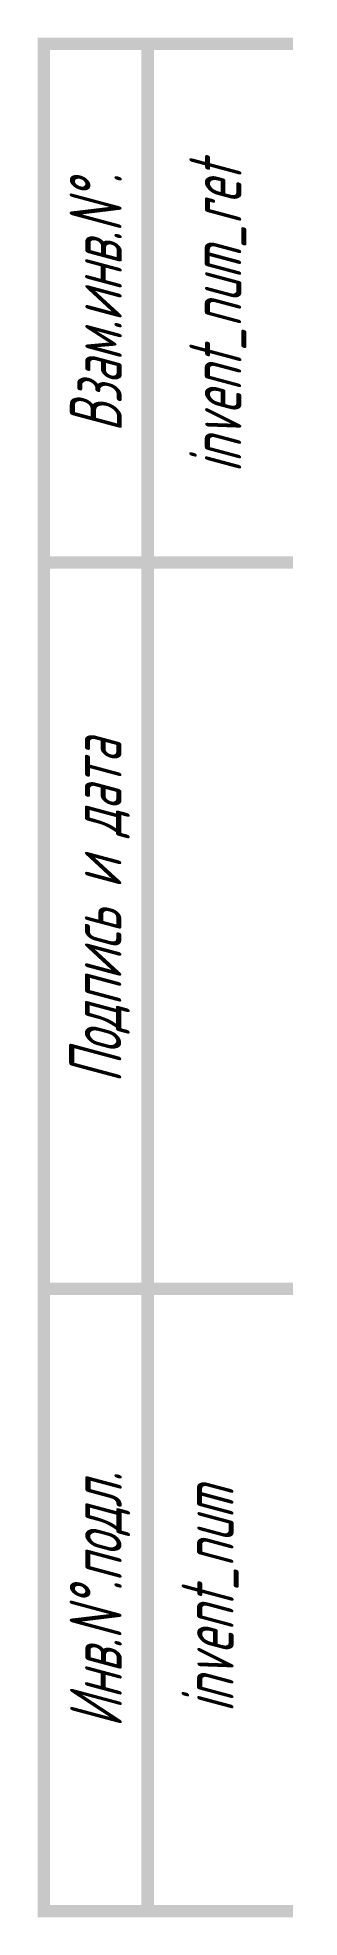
# Model space of a CAD drawing. Extents: x -12.3 to 0.3, y -0.3 to 90.3.
import ezdxf
from ezdxf.enums import TextEntityAlignment as Align

# ---------------------------------------------------------------- set-up
doc = ezdxf.new("R2010")
doc.units = 0
doc.layers.add('Зарамочное оформление', color=7, linetype='Continuous')
doc.styles.add('SPDS', font='SPDS.shx', dxfattribs={"width": 0.8, "oblique": 15, "height": 2.5})

msp = doc.modelspace()

# ---------------------------------------------------------------- wipeouts: each hides what was drawn before it
at = {"color": 0}
msp.add_wipeout([(0, 90), (-12, 90), (-12, 0), (0, 0)], dxfattribs=at).dxf.layer = 'Зарамочное оформление'

# ---------------------------------------------------------------- next in the draw order: linework, layer by layer
at = {"layer": 'Зарамочное оформление', "color": 0, "linetype": 'Continuous', "lineweight": -3, "const_width": 0.6, "flags": 128}
for points in [[(0, 0), (-12, 0), (-12, 90), (0, 90)], [(-7, 0), (-7, 90)], [(-12, 65), (0, 65)], [(-12, 30), (0, 30)]]:
    msp.add_lwpolyline(points, dxfattribs=at)

# ---------------------------------------------------------------- next in the draw order: texts
at = {"layer": 'Зарамочное оформление', "style": 'SPDS', "oblique": 15, "width": 0.8}
for s, p in [('invent_num_ret', (-3.627, 76.792)), ('invent_num', (-3.999, 15.018))]:
    msp.add_text(s, height=2.5, rotation=90, dxfattribs=at).set_placement(p, align=Align.MIDDLE)
at = {"layer": 'Зарамочное оформление', "color": 0, "lineweight": 15, "style": 'SPDS', "oblique": 15, "width": 0.8}
for s, p in [('Взам.инв.N%%d.', (-9.5, 77.5)), ('Подпись и дата', (-9.517, 48.194)), ('Инв.N%%d.подл.', (-9.5, 15))]:
    msp.add_text(s, height=2.5, rotation=90, dxfattribs=at).set_placement(p, align=Align.MIDDLE_CENTER)

doc.saveas('drawing.dxf')
